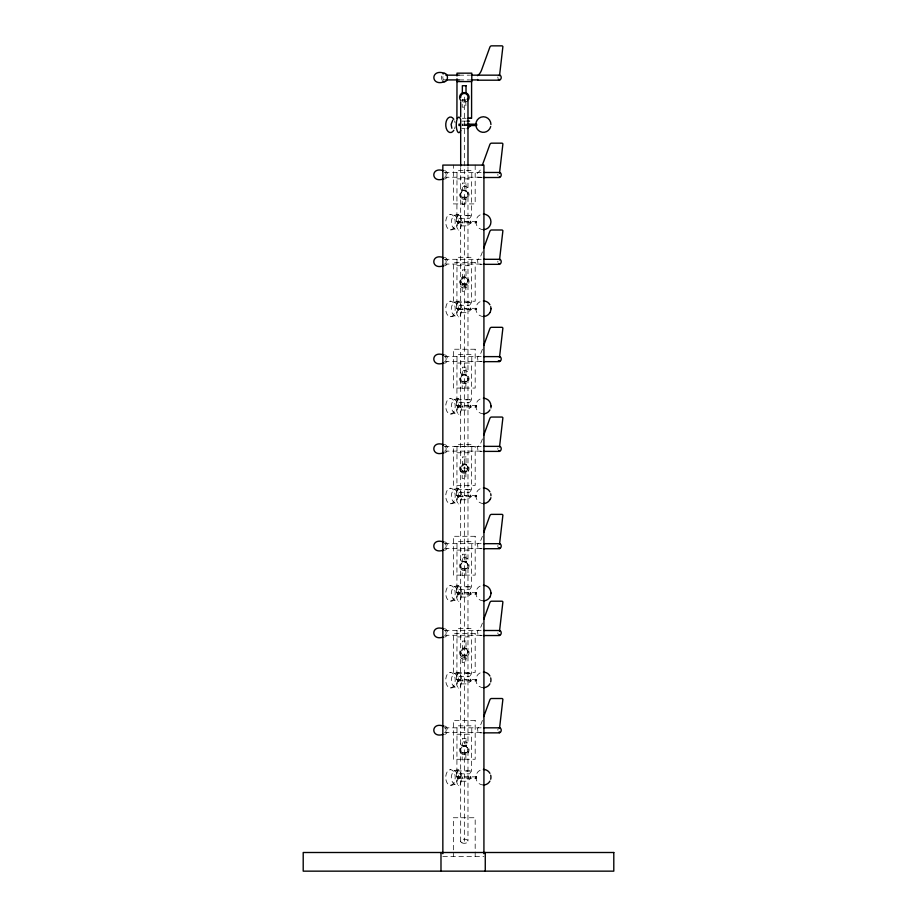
<?xml version="1.0" encoding="UTF-8"?>
<svg xmlns="http://www.w3.org/2000/svg" width="917" height="917" viewBox="0 0 917 917"><rect width="100%" height="100%" fill="white"/><g stroke="black" fill="none" stroke-linecap="round" stroke-linejoin="round"><path stroke-width="0.69" stroke-dasharray="4.58 3.44" d="M460.678 372.921L460.678 194.805C460.002 190.14 467.659 189.326 467.979 194.026L467.979 372.485M460.678 559.989L460.678 378.95C460.002 374.285 467.659 373.471 467.979 378.171L467.979 559.542M467.979 194.026C468.656 198.702 460.999 199.516 460.678 194.805M460.678 744.123L460.678 566.007C460.002 561.342 467.659 560.528 467.979 565.227L467.979 743.687M467.979 378.171C468.656 382.848 460.999 383.661 460.678 378.95M460.678 841.451L460.678 750.152C460.002 745.487 467.659 744.673 467.979 749.372L467.979 841.004M467.979 565.227C468.656 569.904 460.999 570.718 460.678 566.007M467.979 749.372C468.656 754.049 460.999 754.863 460.678 750.152M482.399 251.877L481.482 254.422A13.262 9.376 90 0 1 478.433 259.098L477.562 259.82L478.021 264.337L482.067 264.337M482.399 349.194L481.482 351.738A13.262 9.376 90 0 1 478.433 356.415L477.562 357.137L478.021 361.653L482.067 361.653M482.399 438.934L481.482 441.478A13.262 9.376 90 0 1 478.433 446.155L477.562 446.877L478.021 451.393L482.067 451.393M482.399 536.25L481.482 538.795A13.262 9.376 90 0 1 478.433 543.472L477.562 544.194L478.021 548.71L482.067 548.71M482.399 623.079L481.482 625.623A13.262 9.376 90 0 1 478.433 630.3L477.562 631.022L478.021 635.538L482.067 635.538M482.399 720.395L481.482 722.94A13.262 9.376 90 0 1 478.433 727.617L477.562 728.339L478.021 732.855L482.067 732.855M456.907 178.884L471.797 178.884L471.797 170.482L456.998 170.482L456.907 215.598L458.993 218.464L457.56 222.842L461.377 225.869L467.189 225.869L471.006 222.842L469.561 218.464L471.567 215.598L471.59 178.884M456.907 265.712L471.797 265.712L471.797 257.31L456.998 257.31L456.907 302.427L458.993 305.292L457.56 309.671L461.377 312.697L467.189 312.697L471.006 309.671L469.561 305.292L471.567 302.427L471.59 265.712M456.907 363.029L471.797 363.029L471.797 354.627L456.998 354.627L456.907 399.743L458.993 402.609L457.56 406.988L461.377 410.014L467.189 410.014L471.006 406.988L469.561 402.609L471.567 399.743L471.59 363.029M456.907 452.769L471.797 452.769L471.797 444.367L456.998 444.367L456.907 489.483L458.993 492.349L457.56 496.727L461.377 499.754L467.189 499.754L471.006 496.727L469.561 492.349L471.567 489.483L471.59 452.769M456.907 550.085L471.797 550.085L471.797 541.683L456.998 541.683L456.907 586.8L458.993 589.665L457.56 594.044L461.377 597.07L467.189 597.07L471.006 594.044L469.561 589.665L471.567 586.8L471.59 550.085M456.907 636.914L471.797 636.914L471.797 628.512L456.998 628.512L456.907 673.628L458.993 676.494L457.56 680.872L461.377 683.899L467.189 683.899L471.006 680.872L469.561 676.494L471.567 673.628L471.59 636.914M456.907 734.23L471.797 734.23L471.797 725.828L456.998 725.828L456.907 770.945L458.993 773.81L457.56 778.189L461.377 781.215L467.189 781.215L471.006 778.189L469.561 773.81L471.567 770.945L471.59 734.23M450.476 229.892C460.449 230.213 460.449 214.005 450.476 214.326M450.476 316.72C460.449 317.041 460.449 300.833 450.476 301.154M450.476 414.037C460.449 414.358 460.449 398.15 450.476 398.471M450.476 503.777C460.449 504.109 460.449 487.89 450.476 488.222M450.476 601.093C460.449 601.426 460.449 585.206 450.476 585.539M450.476 687.922C460.449 688.243 460.449 672.035 450.476 672.356M450.476 785.239C460.449 785.571 460.449 769.352 450.476 769.672M458.855 214.452C448.768 214.097 448.768 230.362 458.855 230.018M458.855 301.28C448.768 300.925 448.768 317.19 458.855 316.846M458.855 398.597C448.768 398.242 448.768 414.507 458.855 414.163M458.855 488.337C448.768 487.993 448.768 504.247 458.855 503.903M458.855 585.654C448.768 585.31 448.768 601.563 458.855 601.22M458.855 672.482C448.768 672.127 448.768 688.392 458.855 688.048M458.855 769.799C448.768 769.455 448.768 785.709 458.855 785.365M469.435 215.633L470.593 215.598M469.435 302.461L470.593 302.427M469.435 399.778L470.593 399.743M469.435 489.518L470.593 489.483M469.435 586.834L470.593 586.8M469.435 673.663L470.593 673.628M469.435 770.979L470.593 770.945M459.165 75.16L469.63 75.16M459.165 79.917L469.63 79.917M462.351 118.282L466.168 118.282M461.641 121.147L465.641 121.147M462.317 124.173L467.636 124.173M462.317 125.526L467.636 125.526M461.767 128.552L465.034 128.552M444.493 172.476L482.457 172.476M444.493 177.233L481.918 177.233M482.067 177.508L478.021 177.508L477.562 172.992L478.433 172.27A13.262 9.376 90 0 0 481.482 167.593M456.907 215.598L471.59 215.598M458.993 218.464L469.561 218.464M444.493 259.305L482.457 259.305M444.493 264.062L481.918 264.062M456.907 302.427L471.59 302.427M458.993 305.292L469.561 305.292M444.493 356.621L482.457 356.621M444.493 361.378L481.918 361.378M456.907 399.743L471.59 399.743M458.993 402.609L469.561 402.609M444.493 446.361L482.457 446.361M444.493 451.118L481.918 451.118M456.907 489.483L471.59 489.483M458.993 492.349L469.561 492.349M444.493 543.678L482.457 543.678M444.493 548.435L481.918 548.435M456.907 586.8L471.59 586.8M458.993 589.665L469.561 589.665M444.493 630.506L482.457 630.506M444.493 635.263L481.918 635.263M456.907 673.628L471.59 673.628M458.993 676.494L469.561 676.494M444.493 727.823L482.457 727.823M444.493 732.58L481.918 732.58M456.907 770.945L471.59 770.945M458.993 773.81L469.561 773.81M442.842 856.581L483.924 856.581M466.168 215.598L467.922 215.633M466.168 302.427L467.922 302.461M466.168 399.743L467.922 399.778M466.168 489.483L467.922 489.518M466.168 586.8L467.922 586.834M466.168 673.628L467.922 673.663M466.168 770.945L467.922 770.979M475.946 221.49L475.946 222.842M475.946 308.318L475.946 309.671M475.946 405.635L475.946 406.988M475.946 495.386L475.946 496.727M475.946 592.703L475.946 594.044M475.946 679.52L475.946 680.872M475.946 776.848L475.946 778.189M475.178 165.083L475.178 203.918L453.342 203.918L453.342 165.083M475.178 856.581L475.178 817.746L453.342 817.746L453.342 856.581M470.776 221.49L470.776 222.842M470.776 308.318L470.776 309.671M470.776 405.635L470.776 406.988M470.776 495.386L470.776 496.727M470.776 592.703L470.776 594.044M470.776 679.52L470.776 680.872M470.776 776.848L470.776 778.189M469.034 221.49L469.034 222.842M469.034 308.318L469.034 309.671M469.034 405.635L469.034 406.988M469.034 495.386L469.034 496.727M469.034 592.703L469.034 594.044M469.034 679.52L469.034 680.872M469.034 776.848L469.034 778.189M467.979 167.077L467.979 188.34M466.019 124.173L466.019 125.526M466.019 221.49L466.019 222.842M466.019 308.318L466.019 309.671M466.019 405.635L466.019 406.988M466.019 495.386L466.019 496.727M466.019 592.703L466.019 594.044M466.019 679.52L466.019 680.872M466.019 776.848L466.019 778.189M464.334 97.099L464.334 188.558M464.334 194.415L464.334 372.703M464.334 378.561L464.334 559.76M464.334 565.617L464.334 743.905M464.334 749.762L464.334 841.221M462.535 124.173L462.535 125.526M462.535 221.49L462.535 222.842M462.535 308.318L462.535 309.671M462.535 405.635L462.535 406.988M462.535 495.386L462.535 496.727M462.535 592.703L462.535 594.044M462.535 679.52L462.535 680.872M462.535 776.848L462.535 778.189M460.919 221.49L460.919 222.842M460.919 308.318L460.919 309.671M460.919 405.635L460.919 406.988M460.919 495.386L460.919 496.727M460.919 592.703L460.919 594.044M460.919 679.52L460.919 680.872M460.919 776.848L460.919 778.189M460.678 167.536L460.678 188.776M459.532 221.49L459.532 222.842M459.532 308.318L459.532 309.671M459.532 405.635L459.532 406.988M459.532 495.386L459.532 496.727M459.532 592.703L459.532 594.044M459.532 679.52L459.532 680.872M459.532 776.848L459.532 778.189M458.981 221.49L458.981 222.842M458.981 308.318L458.981 309.671M458.981 405.635L458.981 406.988M458.981 495.386L458.981 496.727M458.981 592.703L458.981 594.044M458.981 679.52L458.981 680.872M458.981 776.848L458.981 778.189M457.789 221.49L457.789 222.842M457.789 308.318L457.789 309.671M457.789 405.635L457.789 406.988M457.789 495.386L457.789 496.727M457.789 592.703L457.789 594.044M457.789 679.52L457.789 680.872M457.789 776.848L457.789 778.189M457.388 221.49L457.388 222.842M457.388 308.318L457.388 309.671M457.388 405.635L457.388 406.988M457.388 495.386L457.388 496.727M457.388 592.703L457.388 594.044M457.388 679.52L457.388 680.872M457.388 776.848L457.388 778.189M444.493 726.012A4.184 2.957 -90 0 1 447.45 730.196A4.184 2.957 -90 0 1 444.493 734.379M444.928 727.903A2.373 1.685 -90 0 1 446.166 730.196A2.373 1.685 -90 0 1 444.928 732.5M497.851 730.196A2.373 1.685 -90 0 1 498.08 729.015M483.385 784.998A7.783 7.565 90 0 1 481.425 769.707M444.493 354.81A4.184 2.957 -90 0 1 447.45 358.994A4.184 2.957 -90 0 1 444.493 363.178M444.928 356.702A2.373 1.685 -90 0 1 446.166 358.994A2.373 1.685 -90 0 1 444.928 361.298M483.385 413.796A7.783 7.565 90 0 1 481.425 398.494M444.493 257.494A4.184 2.957 -90 0 1 447.45 261.677A4.184 2.957 -90 0 1 444.493 265.861M444.928 259.385A2.373 1.685 -90 0 1 446.166 261.677A2.373 1.685 -90 0 1 444.928 263.981M497.908 262.296A2.373 1.685 -90 0 1 497.908 261.07M483.385 316.48A7.783 7.565 90 0 1 481.425 301.177M444.493 170.665A4.184 2.957 90 0 1 447.45 174.849A4.184 2.957 90 0 1 444.493 179.033M444.928 172.556A2.373 1.685 -90 0 1 446.166 174.849A2.373 1.685 -90 0 1 444.928 177.153M497.908 175.468A2.373 1.685 -90 0 1 497.908 174.241M483.385 229.651A7.783 7.565 90 0 1 481.425 214.36M444.493 541.867A4.184 2.957 -90 0 1 447.45 546.062A4.184 2.957 -90 0 1 444.493 550.246M444.928 543.758A2.373 1.685 -90 0 1 446.166 546.062A2.373 1.685 -90 0 1 444.928 548.355M497.908 546.67A2.373 1.685 -90 0 1 497.908 545.443M483.385 600.853A7.783 7.565 90 0 1 481.425 585.562M466.719 101.455A4.757 4.757 0 0 1 461.962 101.455M444.928 79.836A2.373 1.685 -90 0 1 443.037 78.724A2.373 1.685 -90 0 1 443.301 75.859M497.908 78.151A2.373 1.685 -90 0 1 497.908 76.925M442.395 80.501A4.184 2.957 90 0 1 441.925 75.446M454.58 120.906A7.783 4.734 90 0 1 455.05 122.786M455.05 126.81A7.783 4.734 90 0 1 454.58 128.689M444.493 628.695A4.184 2.957 -90 0 1 447.45 632.879A4.184 2.957 -90 0 1 444.493 637.063M444.928 630.587A2.373 1.685 -90 0 1 446.166 632.879A2.373 1.685 -90 0 1 444.928 635.183M498.08 634.071A2.373 1.685 -90 0 1 497.851 632.879M483.385 687.681A7.783 7.565 90 0 1 481.425 672.39M444.493 444.55A4.184 2.957 -90 0 1 447.45 448.734A4.184 2.957 -90 0 1 444.493 452.929M444.928 446.441A2.373 1.685 -90 0 1 446.166 448.734A2.373 1.685 -90 0 1 444.928 451.038M497.908 449.353A2.373 1.685 -90 0 1 497.908 448.126M483.385 503.536A7.783 7.565 90 0 1 481.425 488.245M460.712 280.671C467.361 296.008 471.751 268.131 460.712 280.671M460.712 467.727C467.361 483.064 471.751 455.187 460.712 467.727M460.712 651.872C467.361 667.209 471.751 639.332 460.712 651.872M465.653 100.526L462.03 99.953A3.668 3.668 0 0 0 465.653 100.526M465.859 99.804L462.191 99.804L462.191 107.151L465.859 107.151L465.859 99.804M466.019 183.045L462.351 183.045L462.351 190.392L466.019 190.392L466.019 183.045M465.859 197.121L462.191 197.121L462.191 204.468L465.859 204.468L465.859 197.121M476.668 221.49L456.345 221.49L456.345 222.842L476.668 222.842L476.668 221.49M475.178 262.4L453.342 262.4L453.342 301.235L475.178 301.235L475.178 262.4M466.019 269.873L462.351 269.873L462.351 277.221L466.019 277.221L466.019 269.873M465.859 283.949L462.191 283.949L462.191 291.285L465.859 291.285L465.859 283.949M476.668 308.318L456.345 308.318L456.345 309.671L476.668 309.671L476.668 308.318M475.178 349.228L453.342 349.228L453.342 388.063L475.178 388.063L475.178 349.228M466.019 367.19L462.351 367.19L462.351 374.537L466.019 374.537L466.019 367.19M465.859 381.266L462.191 381.266L462.191 388.613L465.859 388.613L465.859 381.266M476.668 405.635L456.345 405.635L456.345 406.988L476.668 406.988L476.668 405.635M475.178 446.545L453.342 446.545L453.342 485.38L475.178 485.38L475.178 446.545M466.019 456.941L462.351 456.941L462.351 464.277L466.019 464.277L466.019 456.941M465.859 471.006L462.191 471.006L462.191 478.353L465.859 478.353L465.859 471.006M476.668 495.386L456.345 495.386L456.345 496.727L476.668 496.727L476.668 495.386M475.178 536.285L453.342 536.285L453.342 575.119L475.178 575.119L475.178 536.285M466.019 554.258L462.351 554.258L462.351 561.594L466.019 561.594L466.019 554.258M465.859 568.322L462.191 568.322L462.191 575.67L465.859 575.67L465.859 568.322M476.668 592.703L456.345 592.703L456.345 594.044L476.668 594.044L476.668 592.703M475.178 633.601L453.342 633.601L453.342 672.436L475.178 672.436L475.178 633.601M466.019 641.075L462.351 641.075L462.351 648.422L466.019 648.422L466.019 641.075M465.859 655.151L462.191 655.151L462.191 662.498L465.859 662.498L465.859 655.151M476.668 679.52L456.345 679.52L456.345 680.872L476.668 680.872L476.668 679.52M475.178 720.43L453.342 720.43L453.342 759.265L475.178 759.265L475.178 720.43M466.019 738.391L462.351 738.391L462.351 745.739L466.019 745.739L466.019 738.391M465.859 752.467L462.191 752.467L462.191 759.815L465.859 759.815L465.859 752.467M476.668 776.848L456.345 776.848L456.345 778.189L476.668 778.189L476.668 776.848M460.976 753.361A4.757 4.757 0 0 0 468.931 751.229A4.757 4.757 0 0 0 463.108 745.406A4.757 4.757 0 0 0 460.976 753.361M462.03 752.616A3.668 3.668 0 0 0 467.957 750.335A3.668 3.668 0 0 0 463.016 746.335A3.668 3.668 0 0 0 462.03 752.616M462.03 842.849A3.668 2.086 0 0 0 467.957 841.554A3.668 2.086 0 0 0 463.016 839.273A3.668 2.086 0 0 0 462.03 842.849M447.129 771.954A7.783 4.734 90 0 0 449.25 784.975A7.783 4.734 90 0 0 455.05 775.45A7.783 4.734 90 0 0 447.129 771.954M457.021 772.08A7.783 2.602 90 0 0 458.191 785.101A7.783 2.602 90 0 0 461.366 775.564A7.783 2.602 90 0 0 457.021 772.08M461.962 382.916A4.757 4.757 0 0 0 469.091 378.801A4.757 4.757 0 0 0 461.962 374.686A4.757 4.757 0 0 0 461.962 382.916M462.03 381.415A3.668 3.668 0 0 0 467.957 379.134A3.668 3.668 0 0 0 463.016 375.133A3.668 3.668 0 0 0 462.03 381.415M462.03 471.647A3.668 2.086 0 0 0 467.957 470.341A3.668 2.086 0 0 0 463.016 468.071A3.668 2.086 0 0 0 462.03 471.647M447.129 400.752A7.783 4.734 90 0 0 449.25 413.773A7.783 4.734 90 0 0 455.05 404.248A7.783 4.734 90 0 0 447.129 400.752M457.021 400.878A7.783 2.602 90 0 0 458.191 413.888A7.783 2.602 90 0 0 461.366 404.363A7.783 2.602 90 0 0 457.021 400.878M461.962 285.6A4.757 4.757 0 0 0 469.091 281.485A4.757 4.757 0 0 0 461.962 277.37A4.757 4.757 0 0 0 461.962 285.6M462.03 284.098A3.668 3.668 0 0 0 467.957 281.817A3.668 3.668 0 0 0 463.016 277.817A3.668 3.668 0 0 0 462.03 284.098M462.03 374.331A3.668 2.086 0 0 0 467.957 373.024A3.668 2.086 0 0 0 463.016 370.755A3.668 2.086 0 0 0 462.03 374.331M447.129 303.435A7.783 4.734 90 0 0 449.25 316.457A7.783 4.734 90 0 0 455.05 306.931A7.783 4.734 90 0 0 447.129 303.435M457.021 303.55A7.783 2.602 90 0 0 458.191 316.571A7.783 2.602 90 0 0 461.366 307.046A7.783 2.602 90 0 0 457.021 303.55M461.962 198.771A4.757 4.757 0 0 0 469.091 194.656A4.757 4.757 0 0 0 461.962 190.541A4.757 4.757 0 0 0 461.962 198.771M462.03 197.27A3.668 3.668 0 0 0 467.957 194.989A3.668 3.668 0 0 0 463.016 190.988A3.668 3.668 0 0 0 462.03 197.27M462.03 287.502A3.668 2.086 0 0 0 467.957 286.207A3.668 2.086 0 0 0 463.016 283.926A3.668 2.086 0 0 0 462.03 287.502M447.129 216.607A7.783 4.734 90 0 0 449.25 229.628A7.783 4.734 90 0 0 455.05 220.103A7.783 4.734 90 0 0 447.129 216.607M457.021 216.733A7.783 2.602 90 0 0 458.191 229.743A7.783 2.602 90 0 0 461.366 220.218A7.783 2.602 90 0 0 457.021 216.733M460.976 569.216A4.757 4.757 0 0 0 468.931 567.084A4.757 4.757 0 0 0 463.108 561.261A4.757 4.757 0 0 0 460.976 569.216M462.03 568.471A3.668 3.668 0 0 0 467.957 566.19A3.668 3.668 0 0 0 463.016 562.19A3.668 3.668 0 0 0 462.03 568.471M462.03 658.704A3.668 2.086 0 0 0 467.957 657.409A3.668 2.086 0 0 0 463.016 655.128A3.668 2.086 0 0 0 462.03 658.704M447.129 587.808A7.783 4.734 90 0 0 449.25 600.83A7.783 4.734 90 0 0 455.05 591.305A7.783 4.734 90 0 0 447.129 587.808M457.021 587.935A7.783 2.602 90 0 0 458.191 600.956A7.783 2.602 90 0 0 461.366 591.419A7.783 2.602 90 0 0 457.021 587.935M462.03 190.186A3.668 2.086 0 0 0 467.957 188.879A3.668 2.086 0 0 0 463.016 186.61A3.668 2.086 0 0 0 462.03 190.186M460.976 656.045A4.757 4.757 0 0 0 468.931 653.913A4.757 4.757 0 0 0 463.108 648.09A4.757 4.757 0 0 0 460.976 656.045M462.03 655.3A3.668 3.668 0 0 0 467.957 653.019A3.668 3.668 0 0 0 463.016 649.018A3.668 3.668 0 0 0 462.03 655.3M462.03 745.532A3.668 2.086 0 0 0 467.957 744.237A3.668 2.086 0 0 0 463.016 741.956A3.668 2.086 0 0 0 462.03 745.532M447.129 674.637A7.783 4.734 90 0 0 449.25 687.658A7.783 4.734 90 0 0 455.05 678.133A7.783 4.734 90 0 0 447.129 674.637M457.021 674.763A7.783 2.602 90 0 0 458.191 687.773A7.783 2.602 90 0 0 461.366 678.248A7.783 2.602 90 0 0 457.021 674.763M460.976 471.9A4.757 4.757 0 0 0 468.931 469.768A4.757 4.757 0 0 0 463.108 463.945A4.757 4.757 0 0 0 460.976 471.9M462.03 471.155A3.668 3.668 0 0 0 467.957 468.874A3.668 3.668 0 0 0 463.016 464.873A3.668 3.668 0 0 0 462.03 471.155M462.03 561.387A3.668 2.086 0 0 0 467.957 560.092A3.668 2.086 0 0 0 463.016 557.811A3.668 2.086 0 0 0 462.03 561.387M447.129 490.492A7.783 4.734 90 0 0 449.25 503.513A7.783 4.734 90 0 0 455.05 493.988A7.783 4.734 90 0 0 447.129 490.492M457.021 490.618A7.783 2.602 90 0 0 458.191 503.639A7.783 2.602 90 0 0 461.366 494.103A7.783 2.602 90 0 0 457.021 490.618"/><path stroke-width="1.38" d="M499.536 75.675L502.906 46.515L502.184 45.85L491.523 45.85A2.74 1.937 -90 0 0 489.804 47.34L481.482 70.277A13.262 9.376 90 0 1 478.433 74.953L477.562 75.675M499.536 172.992L502.906 143.831L502.184 143.167L491.523 143.167A2.74 1.937 -90 0 0 489.804 144.657L482.399 165.049M499.536 259.82L502.906 230.66L502.184 229.995L491.523 229.995A2.74 1.937 -90 0 0 489.804 231.485L483.786 248.049M499.536 357.137L502.906 327.977L502.184 327.312L491.523 327.312A2.74 1.937 -90 0 0 489.804 328.802L483.786 345.365M499.536 446.877L502.906 417.716L502.184 417.052L491.523 417.052A2.74 1.937 -90 0 0 489.804 418.542L483.786 435.105M499.536 544.194L502.906 515.033L502.184 514.368L491.523 514.368A2.74 1.937 -90 0 0 489.804 515.858L483.786 532.422M499.536 631.022L502.906 601.861L502.184 601.197L491.523 601.197A2.74 1.937 -90 0 0 489.804 602.687L483.786 619.25M499.536 728.339L502.906 699.178L502.184 698.513L491.523 698.513A2.74 1.937 -90 0 0 489.804 700.003L483.786 716.567M491.157 308.697L490.182 312.456M490.916 407.962L491.157 406.013M491.157 593.07L490.182 596.829M490.182 499.513L490.916 497.702M452.757 120.15L451.13 124.391L451.863 128.288M467.189 128.552L471.006 125.526M469.435 118.316L470.593 118.282M444.493 73.349C430.348 68.133 430.348 86.943 444.493 81.716M445.822 75.16L459.165 75.16M471.051 75.16L499.536 75.16M445.822 79.917L459.165 79.917M470.994 79.917L477.849 79.917M456.907 81.567L471.797 81.567L471.797 73.165L456.998 73.165L456.998 75.973M467.922 118.316L471.59 118.282L471.59 81.567M466.925 121.147L469.561 121.147M460.54 124.173L458.981 124.173L458.981 125.526L460.54 125.526M467.636 124.173L476.668 124.173L476.668 125.526L467.636 125.526M443.129 170.665C430.715 166.435 430.715 183.274 443.129 179.033M483.889 172.476L499.536 172.476M483.408 177.508L499.582 177.508L499.536 176.763M443.129 257.494C430.715 253.264 430.715 270.102 443.129 265.861M483.889 259.305L499.536 259.305M483.408 264.337L499.582 264.337L499.536 263.592M443.129 354.81C430.715 350.581 430.715 367.419 443.129 363.178M483.889 356.621L499.536 356.621M483.408 361.653L499.582 361.653L499.536 360.908M443.129 444.55C430.772 440.298 430.726 457.193 443.129 452.929M483.889 446.361L499.536 446.361M483.408 451.393L499.582 451.393L499.536 450.66M443.129 541.867C430.715 537.637 430.715 554.476 443.129 550.246M483.889 543.678L499.536 543.678M483.408 548.71L499.582 548.71L499.536 547.976M443.129 628.695C430.715 624.466 430.715 641.304 443.129 637.063M483.889 630.506L499.536 630.506M483.408 635.538L499.582 635.538L499.536 634.793M443.129 726.012C430.715 721.782 430.715 738.621 443.129 734.379M483.889 727.823L499.536 727.823M483.408 732.855L499.582 732.855L499.536 732.121M477.562 79.447L478.021 80.192L499.582 80.192L499.536 79.447M485.265 852.501L485.265 871.15M483.924 853.716L483.924 165.083L442.842 165.083L442.842 853.716M469.034 124.173L469.034 125.526M467.979 101.225L467.979 165.656M460.678 101.936L460.678 116.654M460.678 166.115L460.678 119.359A7.783 2.602 90 0 0 457.021 119.416A7.783 2.602 90 0 0 457.021 130.42A7.783 2.602 90 0 0 460.701 130.42M456.998 78.77L456.907 118.282M440.985 852.501L440.985 871.15M499.1 727.903A2.373 1.685 -90 0 1 501.198 730.517A2.373 1.685 -90 0 1 498.688 732.259M443.014 726.573A4.184 2.957 -90 0 1 443.725 726.161M483.385 769.432A7.783 7.565 90 0 1 489.93 773.329M490.687 775.209A7.783 7.565 90 0 1 490.687 779.232M489.93 781.112A7.783 7.565 90 0 1 483.385 784.998M499.1 356.702A2.373 1.685 -90 0 1 501.152 359.613A2.373 1.685 -90 0 1 498.344 360.679M443.725 363.04A4.184 2.957 -90 0 1 443.014 362.616M443.014 355.372A4.184 2.957 -90 0 1 443.725 354.959M483.385 398.23A7.783 7.565 90 0 1 490.95 406.013M489.93 409.91A7.783 7.565 90 0 1 483.385 413.796M499.1 259.385A2.373 1.685 -90 0 1 501.198 261.987A2.373 1.685 -90 0 1 498.688 263.741M443.725 265.724A4.184 2.957 -90 0 1 443.014 265.3M443.014 258.055A4.184 2.957 -90 0 1 443.725 257.643M483.385 300.914A7.783 7.565 90 0 1 489.93 304.811M490.687 306.691A7.783 7.565 90 0 1 490.95 308.697M489.93 312.594A7.783 7.565 90 0 1 483.385 316.48M499.1 172.556A2.373 1.685 -90 0 1 501.209 174.849A2.373 1.685 -90 0 1 499.1 177.153M443.725 178.895A4.184 2.957 90 0 1 443.014 178.483M483.385 214.085A7.783 7.565 90 0 1 490.95 221.868A7.783 7.565 90 0 1 483.385 229.651M499.1 543.758A2.373 1.685 -90 0 1 501.152 546.67A2.373 1.685 -90 0 1 498.344 547.736M443.725 550.097A4.184 2.957 -90 0 1 443.014 549.684M443.014 542.428A4.184 2.957 -90 0 1 443.725 542.016M483.385 585.287A7.783 7.565 90 0 1 490.95 593.07M489.93 596.967A7.783 7.565 90 0 1 483.385 600.853M460.976 100.698A4.757 4.757 0 0 1 460.976 93.981A4.757 4.757 0 0 1 467.704 93.981A4.757 4.757 0 0 1 467.704 100.698M460.678 97.489A3.668 3.668 0 0 1 465.366 93.58A3.668 3.668 0 0 1 467.189 99.403M499.1 75.24A2.373 1.685 -90 0 1 501.152 78.151A2.373 1.685 -90 0 1 498.344 79.217M443.014 73.91A4.184 2.957 90 0 1 447.45 77.532A4.184 2.957 90 0 1 443.014 81.166M453.823 130.294A7.783 4.734 90 0 1 447.129 130.294A7.783 4.734 90 0 1 447.129 119.29A7.783 4.734 90 0 1 453.823 119.29M490.687 126.569A7.783 7.565 90 0 1 476.072 126.569M475.82 124.552A7.783 7.565 90 0 1 483.385 116.768A7.783 7.565 90 0 1 490.95 124.552M499.1 630.587A2.373 1.685 -90 0 1 501.198 633.188A2.373 1.685 -90 0 1 498.688 634.942M443.014 629.257A4.184 2.957 -90 0 1 443.725 628.844M483.385 672.115A7.783 7.565 90 0 1 489.93 676.012M490.687 677.892A7.783 7.565 90 0 1 490.687 681.916M489.93 683.795A7.783 7.565 90 0 1 483.385 687.681M499.1 446.441A2.373 1.685 -90 0 1 501.198 449.055A2.373 1.685 -90 0 1 498.688 450.797M443.725 452.78A4.184 2.957 -90 0 1 443.014 452.368M443.014 445.112A4.184 2.957 -90 0 1 443.725 444.699M483.385 487.97A7.783 7.565 90 0 1 489.93 491.867M490.687 493.747A7.783 7.565 90 0 1 490.95 495.753M489.93 499.65A7.783 7.565 90 0 1 483.385 503.536M466.019 85.728L462.351 85.728L462.351 93.076L466.019 93.076L466.019 85.728M613.794 852.501L303.206 852.501L303.206 871.15L613.794 871.15L613.794 852.501"/></g></svg>
